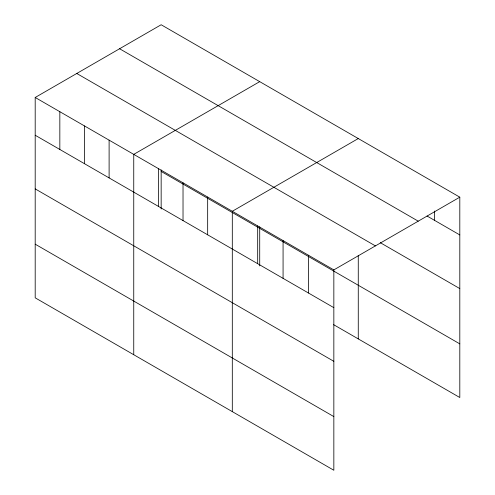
<?xml version="1.0" encoding="UTF-8"?>
<svg xmlns="http://www.w3.org/2000/svg" width="495" height="495" viewBox="0 0 495 495"><rect width="100%" height="100%" fill="white"/><g stroke="black" fill="none" stroke-linecap="round" stroke-linejoin="round"><path stroke-width="0.74" d="M35.195 97.478L333.84 269.899L333.84 470.25L35.195 297.829L35.195 97.478L161.16 24.75L459.805 197.171L459.805 397.522L333.63 324.677M259.714 81.65L133.749 154.372L133.749 354.729M358.269 138.55L232.304 211.272L232.304 411.623M333.84 269.899L459.805 197.171M427.074 216.037L459.805 234.939M119.592 48.751L418.238 221.172M380.308 242.692L459.805 288.591M76.762 73.477L375.408 245.897M161.16 171.449L459.805 343.87M35.195 135.24L333.84 307.661M35.195 188.892L333.84 361.319M35.195 244.171L333.84 416.598M434.418 211.031L434.418 220.281M358.269 255.302L358.269 338.902M308.453 255.241L308.453 293.009M283.072 240.582L283.072 278.351M259.714 226.815L259.714 265.908M257.685 225.93L257.685 263.693M207.665 197.047L207.665 234.816M183.026 182.822L183.026 220.591M161.16 169.915L161.16 209.008M158.388 168.597L158.388 206.365M109.11 140.147L109.11 177.915M84.472 125.922L84.472 163.69M59.833 111.703L59.833 149.465"/></g></svg>
